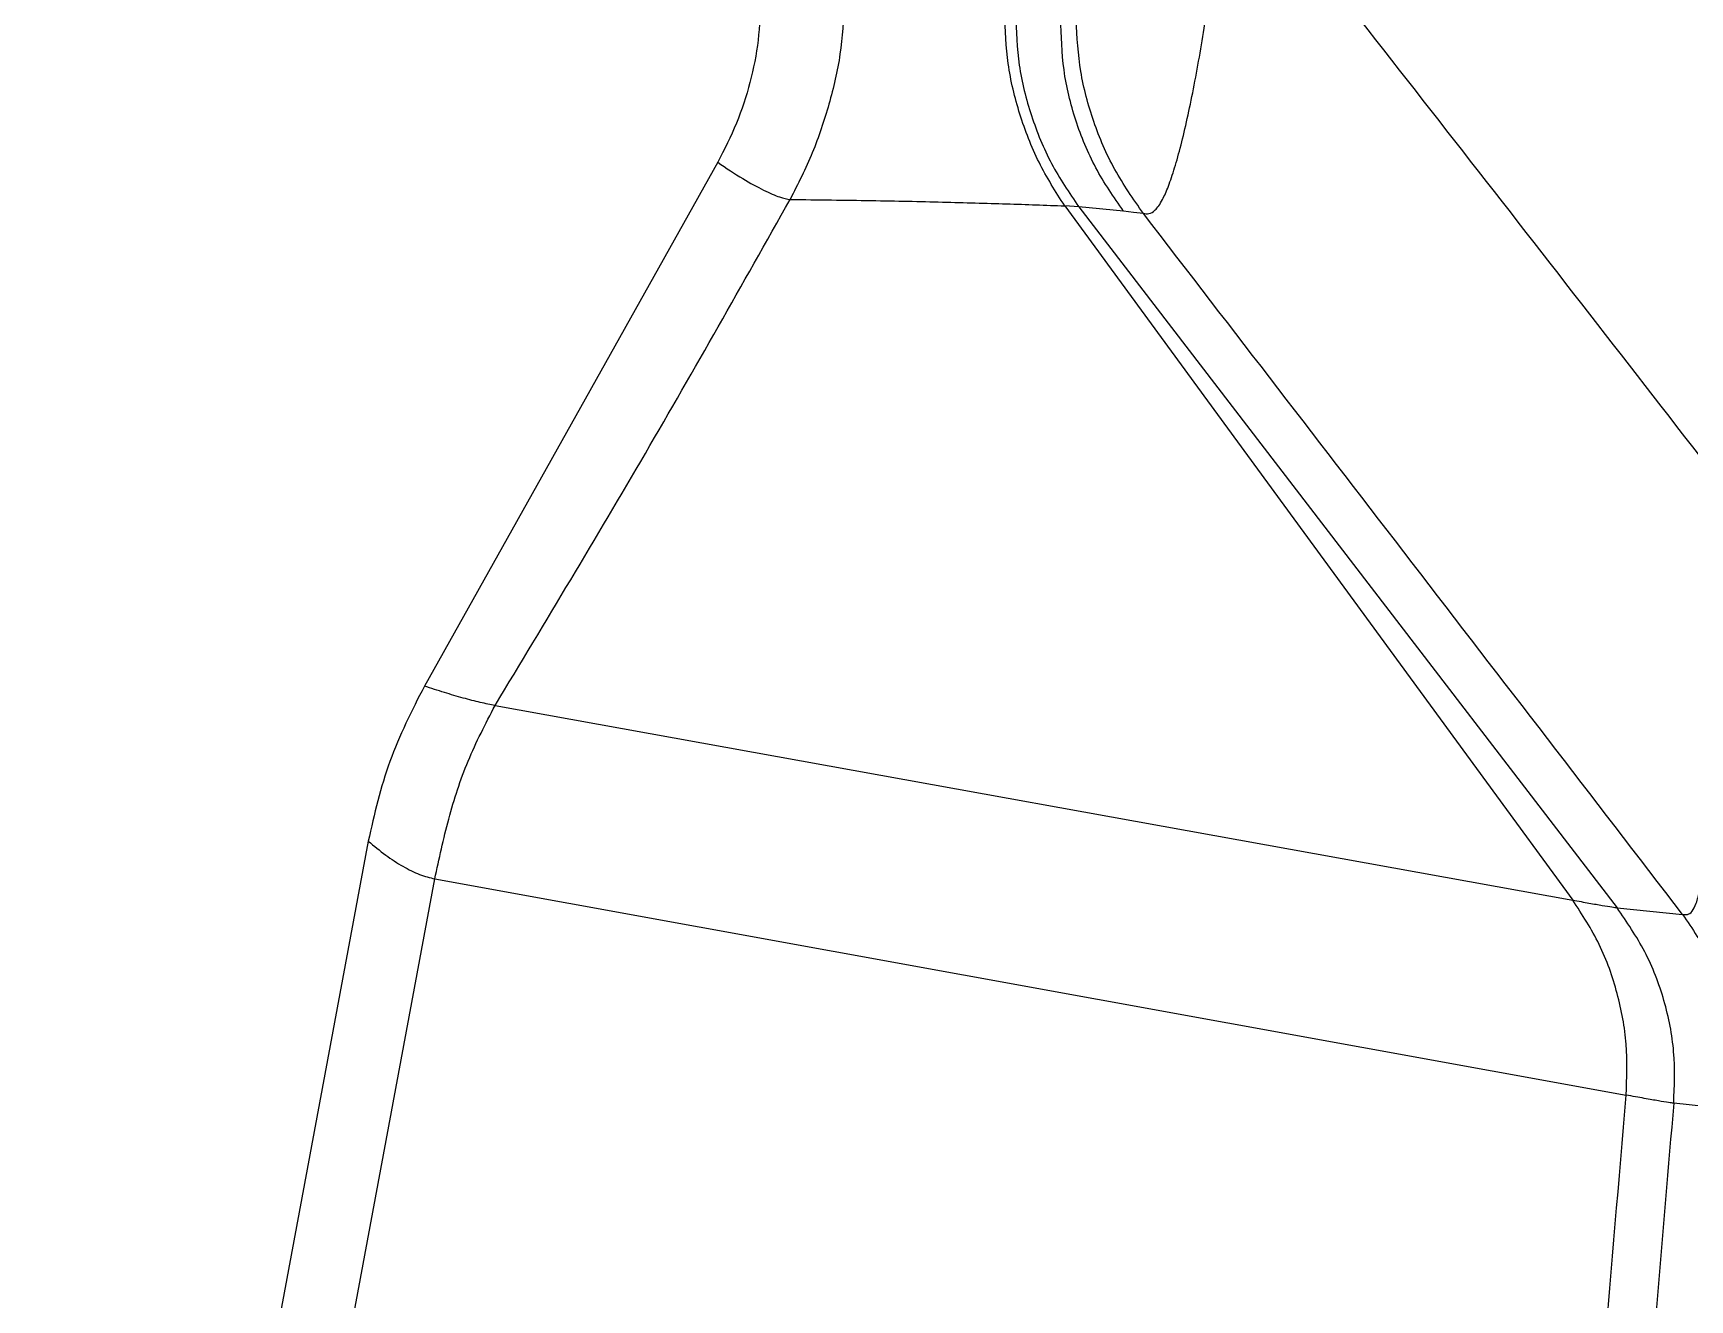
# Model space of a CAD drawing. Extents: x 400 to 501, y 484 to 634.
# Drawn here: x 406.534 to 411.428, y 557.728 to 561.472 of the extents above; entities that cross this region are included whole.
import ezdxf

# ---------------------------------------------------------------- set-up
doc = ezdxf.new("R2010")
doc.units = 0
doc.header["$MEASUREMENT"] = 0
doc.layers.add('DIM', color=3, linetype='Continuous')
doc.layers.add('GEOMETRY', color=3, linetype='Continuous', lineweight=25)

# ---------------------------------------------------------------- blocks, each defined once
blk = doc.blocks.new('2026 GRANDEE')
at = {"layer": 'GEOMETRY', "ltscale": 16}
for p, q in [((-41.8689, -35.7503), (-42.7354, -37.298)), ((-40.8439, -35.879), (-39.3431, -37.9307)), ((-40.8023, -35.8816), (-40.8439, -35.879)), ((-40.8023, -35.8816), (-39.2124, -37.9531)), ((-40.6701, -35.8951), (-40.8023, -35.8816)), ((-42.5265, -37.3555), (-39.3431, -37.9307)), ((-42.9013, -37.7562), (-43.8911, -43.0724)), ((-43.6735, -43.0724), (-42.7045, -37.868)), ((-42.7045, -37.868), (-39.1852, -38.5068)), ((-39.2124, -37.9531), (-39.0185, -37.9729)), ((-38.857, -38.5505), (-39.0448, -38.531))]:
    blk.add_line(p, q, dxfattribs=at)
at = {"layer": 'GEOMETRY', "ltscale": 16, "flags": 128}
blk.add_lwpolyline([(-40.6116, -35.9013), (-40.6408, -35.8982), (-40.6701, -35.8951)], dxfattribs=at)
at = {"layer": 'GEOMETRY', "ltscale": 16}
for points, knots in [([(-40.6116, -35.9013), (-40.6062, -35.902), (-40.5956, -35.9034), (-40.5768, -35.8947), (-40.5573, -35.8672), (-40.5377, -35.8231), (-40.5192, -35.7687), (-40.5003, -35.7009), (-40.4753, -35.5958), (-40.4454, -35.4428), (-40.414, -35.2422), (-40.3872, -35.034), (-40.3751, -34.8925), (-40.3691, -34.8218)], [0, 0, 0, 0, 0.087341, 0.173103, 0.258332, 0.321574, 0.384056, 0.44611, 0.508123, 0.632415, 0.755904, 0.878075, 1, 1, 1, 1]), ([(-40.3691, -34.8218), (-40.1199, -35.1398), (-39.6192, -35.7788), (-39.122, -36.4203), (-38.8723, -36.7426)], [0, 0, 0, 0, 0.497641, 1, 1, 1, 1]), ([(-41.7414, -35.2623), (-41.743, -35.3049), (-41.7462, -35.3898), (-41.7716, -35.5148), (-41.8105, -35.6365), (-41.8494, -35.7123), (-41.8689, -35.7503)], [0, 0, 0, 0, 0.25026, 0.499411, 0.748903, 1, 1, 1, 1]), ([(-41.4949, -35.2787), (-41.4976, -35.3295), (-41.5031, -35.4309), (-41.5384, -35.5791), (-41.5862, -35.7237), (-41.6319, -35.8143), (-41.6549, -35.8599)], [0, 0, 0, 0, 0.2504845, 0.4994233, 0.74864, 1, 1, 1, 1]), ([(-40.8439, -35.879), (-40.8706, -35.8368), (-40.9248, -35.7516), (-40.9791, -35.6088), (-41.0156, -35.4604), (-41.0195, -35.3592), (-41.0214, -35.3091)], [0, 0, 0, 0, 0.247293, 0.500037, 0.752751, 1, 1, 1, 1]), ([(-40.9891, -35.3121), (-40.9872, -35.3626), (-40.9834, -35.4644), (-40.9451, -35.6133), (-40.8878, -35.7558), (-40.8306, -35.8399), (-40.8023, -35.8816)], [0, 0, 0, 0, 0.2478955, 0.4999652, 0.7520641, 1, 1, 1, 1]), ([(-40.6701, -35.8951), (-40.6989, -35.8531), (-40.7566, -35.7692), (-40.8145, -35.6271), (-40.8513, -35.478), (-40.8541, -35.376), (-40.8554, -35.325)], [0, 0, 0, 0, 0.25, 0.5, 0.75, 1, 1, 1, 1]), ([(-40.6116, -35.9013), (-40.6413, -35.8587), (-40.7008, -35.7734), (-40.7614, -35.6303), (-40.8016, -35.4809), (-40.8075, -35.3803), (-40.8105, -35.3295)], [0, 0, 0, 0, 0.247179, 0.494732, 0.745115, 1, 1, 1, 1]), ([(-41.8689, -35.7503), (-41.8438, -35.7672), (-41.7959, -35.7993), (-41.7323, -35.8337), (-41.6826, -35.8556), (-41.6642, -35.8584), (-41.6549, -35.8599)], [0, 0, 0, 0, 0.274039, 0.52329, 0.760547, 1, 1, 1, 1]), ([(-42.5265, -37.3555), (-42.3773, -37.1079), (-42.0792, -36.6134), (-41.7962, -36.1108), (-41.6549, -35.8599)], [0, 0, 0, 0, 0.500734, 1, 1, 1, 1]), ([(-41.6549, -35.8599), (-41.5732, -35.8609), (-41.4099, -35.8629), (-41.2019, -35.8675), (-41.0125, -35.8728), (-40.9001, -35.8769), (-40.8439, -35.879)], [0, 0, 0, 0, 0.249925, 0.499925, 0.749951, 1, 1, 1, 1]), ([(-39.0186, -37.9729), (-39.2847, -37.6265), (-39.8154, -36.9358), (-40.3468, -36.2454), (-40.6116, -35.9013)], [0, 0, 0, 0, 0.501495, 1, 1, 1, 1]), ([(-39.0186, -37.9729), (-39.0138, -37.9735), (-39.0048, -37.9746), (-38.9907, -37.9664), (-38.9783, -37.9429), (-38.9682, -37.9038), (-38.9604, -37.8503), (-38.9526, -37.7625), (-38.9457, -37.6244), (-38.9373, -37.4312), (-38.9245, -37.2164), (-38.9054, -36.9841), (-38.8835, -36.8244), (-38.8723, -36.7426)], [0, 0, 0, 0, 0.0802235, 0.1513838, 0.2153754, 0.2744632, 0.3307471, 0.3860362, 0.4978614, 0.6146281, 0.7370108, 0.865111, 1, 1, 1, 1]), ([(-42.7354, -37.298), (-42.7725, -37.3711), (-42.8465, -37.5171), (-42.883, -37.6766), (-42.9013, -37.7562)], [0, 0, 0, 0, 0.501235, 1, 1, 1, 1]), ([(-42.5265, -37.3555), (-42.5406, -37.3527), (-42.5688, -37.3471), (-42.6202, -37.3338), (-42.6762, -37.3174), (-42.7155, -37.3045), (-42.7354, -37.298)], [0, 0, 0, 0, 0.247805, 0.494261, 0.743918, 1, 1, 1, 1]), ([(-42.7045, -37.868), (-42.6917, -37.8087), (-42.6662, -37.6906), (-42.6105, -37.517), (-42.5546, -37.4095), (-42.5265, -37.3555)], [0, 0, 0, 0, 0.333706, 0.66526, 1, 1, 1, 1]), ([(-42.9013, -37.7562), (-42.8842, -37.7703), (-42.8508, -37.7979), (-42.7992, -37.8316), (-42.7489, -37.8569), (-42.7193, -37.8643), (-42.7045, -37.868)], [0, 0, 0, 0, 0.263249, 0.513861, 0.757052, 1, 1, 1, 1]), ([(-39.1852, -38.5068), (-39.1833, -38.4567), (-39.1795, -38.3557), (-39.2084, -38.2051), (-39.2592, -38.0595), (-39.3152, -37.9735), (-39.3431, -37.9307)], [0, 0, 0, 0, 0.2469839, 0.4972946, 0.7499944, 1, 1, 1, 1]), ([(-39.3431, -37.9307), (-39.3264, -37.9337), (-39.2923, -37.9398), (-39.2549, -37.9463), (-39.2257, -37.9512), (-39.2167, -37.9524), (-39.2124, -37.9531)], [0, 0, 0, 0, 0.243193, 0.499674, 0.756422, 1, 1, 1, 1]), ([(-39.0448, -38.531), (-39.0429, -38.4803), (-39.039, -38.3781), (-39.0698, -38.2261), (-39.1249, -38.0806), (-39.1834, -37.9954), (-39.2124, -37.9531)], [0, 0, 0, 0, 0.247475, 0.498133, 0.750856, 1, 1, 1, 1]), ([(-39.0186, -37.9729), (-38.9898, -38.0153), (-38.9324, -38.1002), (-38.8788, -38.245), (-38.8494, -38.3968), (-38.8545, -38.4992), (-38.857, -38.5505)], [0, 0, 0, 0, 0.2500001, 0.5, 0.7499999, 1, 1, 1, 1]), ([(-39.4427, -43.0724), (-39.4286, -42.5653), (-39.4002, -41.5523), (-39.3144, -40.0294), (-39.2283, -39.0141), (-39.1852, -38.5068)], [0, 0, 0, 0, 0.334005, 0.667217, 1, 1, 1, 1]), ([(-39.0448, -38.531), (-39.0491, -38.5304), (-39.0578, -38.5292), (-39.0883, -38.5241), (-39.1297, -38.5169), (-39.1668, -38.5102), (-39.1852, -38.5068)], [0, 0, 0, 0, 0.249098, 0.49996, 0.750845, 1, 1, 1, 1]), ([(-39.0448, -38.531), (-39.0774, -38.9094), (-39.1426, -39.6669), (-39.2144, -40.8028), (-39.2687, -41.9388), (-39.2876, -42.6944), (-39.297, -43.0724)], [0, 0, 0, 0, 0.249513, 0.49942, 0.749616, 1, 1, 1, 1])]:
    blk.add_open_spline(points, degree=3, knots=knots, dxfattribs=at)

msp = doc.modelspace()

# ---------------------------------------------------------------- block references
at = {"layer": 'DIM'}
msp.add_blockref('2026 GRANDEE', (450.4248, 596.8403), dxfattribs=at)

doc.saveas('drawing.dxf')
